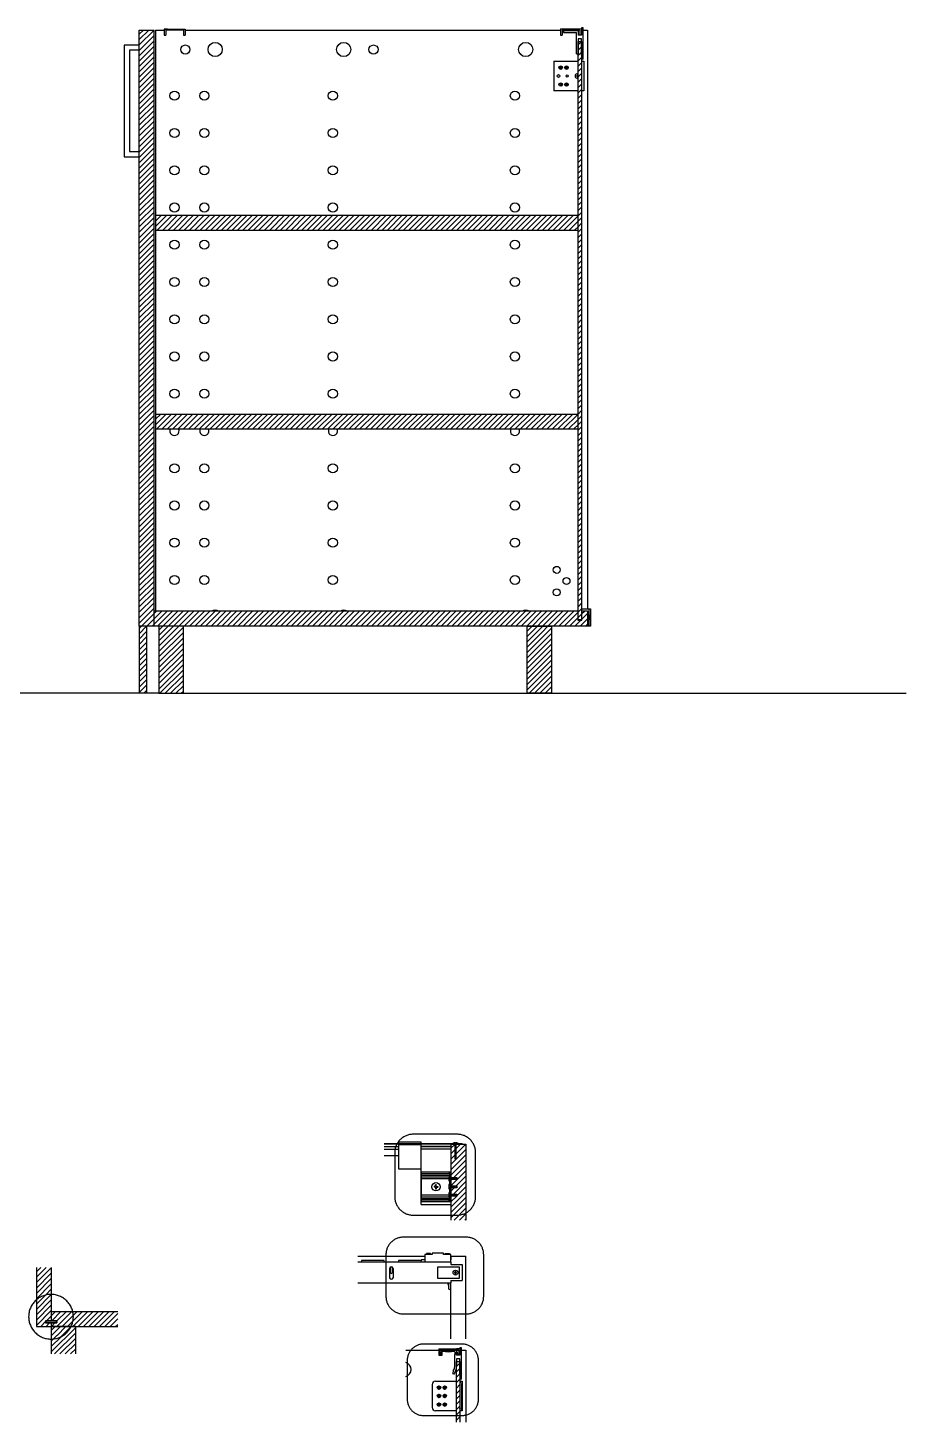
# Model space of a CAD drawing. Header units: millimetres. Extents: x 1976 to 2726, y 1215 to 1515.
# Drawn here: x 2127.1 to 2245, y 1215 to 1402.2 of the extents above; entities that cross this region are included whole.
import ezdxf

# ---------------------------------------------------------------- set-up
doc = ezdxf.new("R2010")
doc.units = ezdxf.units.MM
doc.linetypes.add('DASHED', pattern=[0.75, 0.5, -0.25])
doc.linetypes.add('TRATTOPUNTO', pattern=[25.4, 12.7, -6.35, 0, -6.35])
for name, color, linetype in [('FINESTRE', 4, 'Continuous'), ('G-ANNO-LOGO', 3, 'Continuous'), ('linee sezionate', 4, 'Continuous'), ('prospetti', 2, 'Continuous'), ('simboli tratteggiati', 1, 'Continuous'), ('viti', 5, 'Continuous')]:
    doc.layers.add(name, color=color, linetype=linetype)
pattern_1 = [(45, (-11.8607, 51.33534), (-0.35921024, 0.35921024), [])]

msp = doc.modelspace()

# ---------------------------------------------------------------- hatches: boundary and pattern name
at = {"layer": 'G-ANNO-LOGO'}
h = msp.add_hatch(dxfattribs=at)
h.set_pattern_fill('ANSI31', color=256, scale=0.16)
h.paths.add_polyline_path([(2147.94, 1321.88), (2144.65, 1321.88), (2144.65, 1312.86), (2147.94, 1312.86)])
h.paths.add_polyline_path([(2143.01, 1321.88), (2142.01, 1321.88), (2142.01, 1312.86), (2143.01, 1312.86)])
h.paths.add_polyline_path([(2200.91, 1323.88), (2144.01, 1323.88), (2144.01, 1321.88), (2202.21, 1321.88), (2202.21, 1323.88), (2201.46, 1323.88), (2201.46, 1322.67), (2201.41, 1322.67), (2200.91, 1322.67)])
h.paths.add_polyline_path([(2197.37, 1321.88), (2194.09, 1321.88), (2194.09, 1312.86), (2197.37, 1312.86)])
h.paths.add_polyline_path([(2144.01, 1401.88), (2142.01, 1401.88), (2142.01, 1321.88), (2143.01, 1321.88), (2144.01, 1321.88), (2144.01, 1323.88)])
h.paths.add_polyline_path([(2200.96, 1350.35), (2144.21, 1350.35), (2144.21, 1348.35), (2200.96, 1348.35)])
h.paths.add_polyline_path([(2200.96, 1377.02), (2144.21, 1377.02), (2144.21, 1375.02), (2200.96, 1375.02)])
h = msp.add_hatch(dxfattribs=at)
h.set_pattern_fill('ANSI31', color=256, scale=0.16)
h.paths.add_polyline_path([(2201.41, 1400.35), (2200.96, 1400.35), (2200.96, 1391.65), (2201.41, 1391.65)])
h.paths.add_polyline_path([(2201.41, 1391.65), (2200.96, 1391.65), (2200.96, 1322.72), (2201.41, 1322.72)])
h = msp.add_hatch(dxfattribs=at)
h.set_pattern_fill('ANSI31', color=256, scale=0.16)
h.set_pattern_definition([(45, (75.8403, -4.195), (-0.35921024, 0.35921024), [])])
h.paths.add_polyline_path([(2183.86, 1242.15), (2185.87, 1242.15), (2185.87, 1252.34), (2184.58, 1252.34), (2184.58, 1252.29), (2184.58, 1250.36), (2184.38, 1250.36), (2184.38, 1252.34), (2184.16, 1252.34), (2183.87, 1252.34), (2183.86, 1247.86), (2184.66, 1247.86), (2184.66, 1247.59), (2183.86, 1247.59), (2183.86, 1246.76), (2184.65, 1246.76), (2184.65, 1246.48), (2183.86, 1246.48), (2183.86, 1245.65), (2184.66, 1245.65), (2184.66, 1245.38), (2183.86, 1245.38), (2183.86, 1244.99)])
h = msp.add_hatch(dxfattribs=at)
h.set_pattern_fill('ANSI31', color=256, scale=0.16)
h.set_pattern_definition(pattern_1)
edge = h.paths.add_edge_path()
edge.add_line((2130.21, 1235.78), (2128.21, 1235.78))
edge.add_line((2128.21, 1235.78), (2128.21, 1231.44))
edge.add_arc((2130.17, 1229.18), 3, 89.3993, 131.0307, ccw=False)
edge.add_line((2130.21, 1232.18), (2130.21, 1235.78))
h = msp.add_hatch(dxfattribs=at)
h.set_pattern_fill('ANSI31', color=256, scale=0.16)
h.set_pattern_definition(pattern_1)
h.paths.add_polyline_path([(2130.21, 1232.18, 0.183676), (2128.21, 1231.44), (2128.21, 1227.87), (2130.21, 1227.87), (2130.21, 1228.34), (2129.45, 1228.34), (2129.45, 1228.62), (2130.21, 1228.62)])
h.paths.add_polyline_path([(2133.17, 1229.18, 0.058262), (2133.09, 1229.87), (2130.21, 1229.87), (2130.21, 1228.62), (2130.97, 1228.62), (2130.97, 1228.34), (2130.21, 1228.34), (2130.21, 1227.87), (2132.87, 1227.87, 0.113262)])
h = msp.add_hatch(dxfattribs=at)
h.set_pattern_fill('ANSI31', color=256, scale=0.16)
h.set_pattern_definition(pattern_1)
h.paths.add_polyline_path([(2139.14, 1229.87), (2133.09, 1229.87, -0.058262), (2133.17, 1229.18, -0.113262), (2132.87, 1227.87), (2139.14, 1227.87)])
h = msp.add_hatch(dxfattribs=at)
h.set_pattern_fill('ANSI31', color=256, scale=0.16)
h.set_pattern_definition([(45, (-25.7218, 51.33534), (-0.35921024, 0.35921024), [])])
h.paths.add_polyline_path([(2130.21, 1227.87), (2132.87, 1227.87, -0.284704), (2130.21, 1226.18)])
edge = h.paths.add_edge_path()
edge.add_line((2130.21, 1224.19), (2133.49, 1224.19))
edge.add_line((2133.49, 1224.19), (2133.49, 1227.87))
edge.add_line((2133.49, 1227.87), (2132.87, 1227.87))
edge.add_arc((2130.17, 1229.18), 3, 270.585, 334.1524, ccw=False)
edge.add_line((2130.21, 1226.18), (2130.21, 1224.19))
h = msp.add_hatch(dxfattribs=at)
h.set_pattern_fill('ANSI31', color=256, scale=0.16)
h.set_pattern_definition([(45, (-16.34807, -31.6056), (-0.35921024, 0.35921024), [])])
h.paths.add_polyline_path([(2184.62, 1215.03), (2185.07, 1215.03), (2185.07, 1223.18), (2184.62, 1223.18)])

# ---------------------------------------------------------------- linework, layer by layer
for p, q in [((2201.41, 1397.35), (2201.41, 1394.08)), ((2183.87, 1236.54), (2183.87, 1237.33)), ((2185.07, 1220.18), (2185.07, 1216.91))]:
    msp.add_line(p, q)
at = {"layer": 'FINESTRE'}
for p, q in [((2200.91, 1323.88), (2200.91, 1322.72)), ((2201.46, 1322.67), (2201.46, 1323.88)), ((2200.91, 1322.72), (2200.91, 1322.67)), ((2200.91, 1322.67), (2201.41, 1322.67)), ((2201.41, 1322.67), (2201.46, 1322.67)), ((2184.38, 1252.34), (2184.16, 1252.34)), ((2184.81, 1252.34), (2184.58, 1252.34)), ((2183.57, 1248.62), (2183.66, 1248.25)), ((2183.57, 1248.62), (2183.77, 1248.62)), ((2183.77, 1248.62), (2183.86, 1248.25)), ((2183.66, 1248.25), (2183.66, 1247.86)), ((2183.66, 1247.59), (2183.66, 1246.76)), ((2183.66, 1246.48), (2183.66, 1245.65)), ((2183.86, 1247.59), (2183.86, 1246.76)), ((2183.86, 1246.48), (2183.86, 1245.65)), ((2183.57, 1244.62), (2183.66, 1244.99)), ((2183.77, 1244.62), (2183.57, 1244.62)), ((2183.66, 1245.38), (2183.66, 1244.99)), ((2183.77, 1244.62), (2183.86, 1244.99)), ((2183.86, 1245.38), (2183.86, 1244.99)), ((2182.25, 1224.89), (2184.62, 1224.9)), ((2182.25, 1224.89), (2182.25, 1224.03)), ((2182.25, 1224.04), (2182.7, 1224.04)), ((2184.94, 1224.71), (2182.38, 1224.71)), ((2182.38, 1224.71), (2182.38, 1224.17)), ((2182.38, 1224.17), (2182.56, 1224.17)), ((2182.56, 1224.17), (2182.56, 1224.41)), ((2182.7, 1224.41), (2182.56, 1224.41)), ((2182.7, 1224.04), (2182.7, 1224.41)), ((2184.62, 1224.9), (2185.07, 1224.9)), ((2184.62, 1224.71), (2184.94, 1224.71)), ((2184.62, 1224.04), (2184.62, 1224.41)), ((2184.62, 1224.41), (2184.76, 1224.41)), ((2185.07, 1224.04), (2184.62, 1224.04)), ((2184.76, 1224.17), (2184.76, 1224.41)), ((2184.94, 1224.17), (2184.76, 1224.17)), ((2184.94, 1224.71), (2184.94, 1224.17)), ((2185.07, 1224.9), (2185.07, 1224.04))]:
    msp.add_line(p, q, dxfattribs=at)
for points in [[(2144.65, 1321.88), (2144.65, 1312.86), (2147.94, 1312.86), (2147.94, 1321.88)], [(2197.37, 1321.88), (2197.37, 1312.86), (2194.09, 1312.86), (2194.09, 1321.88)]]:
    msp.add_lwpolyline(points, close=True, dxfattribs=at)
msp.add_lwpolyline([(2133.49, 1224.19), (2133.49, 1227.87), (2130.21, 1227.87), (2130.21, 1224.19)], dxfattribs=at)
at = {"layer": 'linee sezionate'}
for p, q in [((2142.01, 1401.88), (2144.01, 1401.88)), ((2142.01, 1321.88), (2142.01, 1401.88)), ((2144.01, 1321.88), (2144.01, 1401.88)), ((2200.43, 1401.88), (2200.84, 1401.88)), ((2144.21, 1377.02), (2200.96, 1377.02)), ((2144.21, 1377.02), (2144.21, 1375.02)), ((2144.21, 1375.02), (2200.96, 1375.02)), ((2144.21, 1350.35), (2200.96, 1350.35)), ((2144.21, 1350.35), (2144.21, 1348.35)), ((2144.21, 1348.35), (2200.96, 1348.35)), ((2200.91, 1323.88), (2144.01, 1323.88)), ((2202.21, 1323.88), (2201.46, 1323.88)), ((2202.21, 1323.88), (2202.21, 1321.88)), ((2202.21, 1321.88), (2142.01, 1321.88)), ((2142.01, 1321.88), (2142.01, 1312.85)), ((2143.01, 1321.88), (2143.01, 1312.85)), ((2174.91, 1252.44), (2183.87, 1252.44)), ((2184.38, 1252.34), (2174.91, 1252.34)), ((2183.87, 1252.34), (2183.86, 1247.86)), ((2183.87, 1252.39), (2183.87, 1252.44)), ((2184.16, 1252.39), (2183.87, 1252.39)), ((2183.87, 1252.34), (2184.38, 1252.34)), ((2184.38, 1252.29), (2184.38, 1252.34)), ((2184.38, 1252.29), (2184.38, 1250.36)), ((2184.42, 1252.34), (2184.55, 1252.34)), ((2185.37, 1252.34), (2184.58, 1252.34)), ((2184.58, 1252.29), (2184.58, 1252.34)), ((2184.58, 1252.34), (2185.87, 1252.34)), ((2184.58, 1250.36), (2184.58, 1252.29)), ((2185.02, 1252.39), (2184.8, 1252.39)), ((2185.02, 1252.44), (2185.37, 1252.44)), ((2185.02, 1252.44), (2185.02, 1252.39)), ((2185.37, 1252.34), (2185.37, 1252.44)), ((2185.87, 1252.34), (2185.87, 1242.15)), ((2184.38, 1250.36), (2184.58, 1250.36)), ((2183.8, 1247.86), (2183.66, 1247.86)), ((2183.8, 1247.59), (2183.66, 1247.59)), ((2183.8, 1246.76), (2183.66, 1246.76)), ((2183.8, 1246.48), (2183.66, 1246.48)), ((2183.8, 1247.86), (2184.66, 1247.86)), ((2184.66, 1247.59), (2183.8, 1247.59)), ((2183.8, 1246.76), (2184.65, 1246.76)), ((2184.65, 1246.48), (2183.8, 1246.48)), ((2183.86, 1248.25), (2183.86, 1247.86)), ((2183.91, 1246.54), (2184.44, 1246.54)), ((2183.92, 1247.65), (2184.45, 1247.65)), ((2184.65, 1246.76), (2184.65, 1246.48)), ((2184.66, 1247.86), (2184.66, 1247.59)), ((2183.8, 1245.65), (2183.66, 1245.65)), ((2183.8, 1245.38), (2183.66, 1245.38)), ((2183.8, 1245.65), (2184.66, 1245.65)), ((2184.66, 1245.38), (2183.8, 1245.38)), ((2183.86, 1244.99), (2183.86, 1242.15)), ((2183.92, 1245.44), (2184.45, 1245.44)), ((2184.66, 1245.65), (2184.66, 1245.38)), ((2128.21, 1235.78), (2128.21, 1227.87)), ((2130.21, 1235.78), (2130.21, 1228.62)), ((2130.21, 1229.87), (2139.14, 1229.87)), ((2128.21, 1227.87), (2139.14, 1227.87)), ((2130.21, 1228.34), (2130.21, 1227.87))]:
    msp.add_line(p, q, dxfattribs=at)
for points in [[(2200.96, 1400.35), (2201.41, 1400.35), (2201.41, 1322.72), (2200.96, 1322.72)], [(2129.45, 1228.34), (2130.97, 1228.34), (2130.97, 1228.62), (2129.45, 1228.62)]]:
    msp.add_lwpolyline(points, close=True, dxfattribs=at)
msp.add_lwpolyline([(2184.62, 1215.03), (2184.62, 1223.18), (2185.07, 1223.18), (2185.07, 1215.03)], dxfattribs=at)
at = {"layer": 'prospetti'}
for p, q in [((2144.21, 1401.88), (2145.36, 1401.88)), ((2144.21, 1401.88), (2144.21, 1377.02)), ((2148.19, 1401.88), (2198.59, 1401.88)), ((2201.63, 1401.88), (2202.21, 1401.88)), ((2202.21, 1401.88), (2202.21, 1394.18)), ((2142.01, 1399.88), (2140.01, 1399.88)), ((2140.01, 1399.88), (2140.01, 1384.88)), ((2140.71, 1399.18), (2140.71, 1385.58)), ((2142.01, 1399.18), (2140.71, 1399.18)), ((2202.21, 1394.18), (2202.21, 1324.18)), ((2140.01, 1384.88), (2142.01, 1384.88)), ((2140.71, 1385.58), (2142.01, 1385.58)), ((2144.21, 1375.02), (2144.21, 1350.35)), ((2144.21, 1348.35), (2144.21, 1323.88)), ((2184.38, 1252.34), (2184.42, 1252.34)), ((2184.55, 1252.34), (2184.58, 1252.34)), ((2174.91, 1250.81), (2176.82, 1250.81)), ((2179.86, 1244.26), (2179.86, 1249.04)), ((2179.86, 1244.26), (2183.86, 1244.26)), ((2171.37, 1237.33), (2180.37, 1237.33)), ((2183.87, 1237.33), (2185.87, 1237.33)), ((2183.87, 1237.33), (2183.87, 1236.83)), ((2185.87, 1226.21), (2185.87, 1237.33)), ((2183.87, 1226.21), (2183.87, 1233.71)), ((2130.21, 1228.62), (2130.21, 1228.6)), ((2130.21, 1228.36), (2130.21, 1228.34)), ((2177.81, 1224.71), (2182.25, 1224.71)), ((2185.28, 1224.71), (2185.87, 1224.71)), ((2185.87, 1224.71), (2185.87, 1217.01)), ((2185.87, 1217.01), (2185.87, 1215.03))]:
    msp.add_line(p, q, dxfattribs=at)
for centre, radius in [((2148.21, 1399.27), 0.614), ((2152.21, 1399.27), 0.955), ((2169.48, 1399.27), 0.955), ((2173.48, 1399.27), 0.614), ((2193.92, 1399.27), 0.955), ((2146.75, 1393.07), 0.614), ((2150.75, 1393.07), 0.614), ((2168.02, 1393.07), 0.614), ((2192.46, 1393.07), 0.614), ((2146.75, 1388.07), 0.614), ((2146.75, 1388.07), 0.614), ((2150.75, 1388.07), 0.614), ((2150.75, 1388.07), 0.614), ((2168.02, 1388.07), 0.614), ((2192.46, 1388.07), 0.614), ((2146.75, 1383.07), 0.614), ((2146.75, 1383.07), 0.614), ((2150.75, 1383.07), 0.614), ((2150.75, 1383.07), 0.614), ((2168.02, 1383.07), 0.614), ((2192.46, 1383.07), 0.614), ((2146.75, 1378.07), 0.614), ((2146.75, 1378.07), 0.614), ((2150.75, 1378.07), 0.614), ((2150.75, 1378.07), 0.614), ((2168.02, 1378.07), 0.614), ((2192.46, 1378.07), 0.614), ((2146.75, 1373.07), 0.614), ((2146.75, 1373.07), 0.614), ((2150.75, 1373.07), 0.614), ((2150.75, 1373.07), 0.614), ((2168.02, 1373.07), 0.614), ((2192.46, 1373.07), 0.614), ((2146.75, 1368.07), 0.614), ((2146.75, 1368.07), 0.614), ((2150.75, 1368.07), 0.614), ((2150.75, 1368.07), 0.614), ((2168.02, 1368.07), 0.614), ((2192.46, 1368.07), 0.614), ((2146.75, 1363.07), 0.614), ((2146.75, 1363.07), 0.614), ((2150.75, 1363.07), 0.614), ((2150.75, 1363.07), 0.614), ((2168.02, 1363.07), 0.614), ((2192.46, 1363.07), 0.614), ((2146.75, 1358.07), 0.614), ((2146.75, 1358.07), 0.614), ((2150.75, 1358.07), 0.614), ((2150.75, 1358.07), 0.614), ((2168.02, 1358.07), 0.614), ((2192.46, 1358.07), 0.614), ((2146.75, 1353.07), 0.614), ((2146.75, 1353.07), 0.614), ((2150.75, 1353.07), 0.614), ((2150.75, 1353.07), 0.614), ((2168.02, 1353.07), 0.614), ((2168.02, 1353.07), 0.614), ((2192.46, 1353.07), 0.614), ((2192.46, 1353.07), 0.614), ((2146.75, 1343.07), 0.614), ((2146.75, 1343.07), 0.614), ((2150.75, 1343.07), 0.614), ((2150.75, 1343.07), 0.614), ((2168.02, 1343.07), 0.614), ((2192.46, 1343.07), 0.614), ((2146.75, 1338.07), 0.614), ((2146.75, 1338.07), 0.614), ((2150.75, 1338.07), 0.614), ((2150.75, 1338.07), 0.614), ((2168.02, 1338.07), 0.614), ((2192.46, 1338.07), 0.614), ((2146.75, 1333.07), 0.614), ((2146.75, 1333.07), 0.614), ((2150.75, 1333.07), 0.614), ((2150.75, 1333.07), 0.614), ((2168.02, 1333.07), 0.614), ((2192.46, 1333.07), 0.614), ((2198.08, 1329.43), 0.469), ((2146.75, 1328.07), 0.614), ((2146.75, 1328.07), 0.614), ((2150.75, 1328.07), 0.614), ((2150.75, 1328.07), 0.614), ((2168.02, 1328.07), 0.614), ((2192.46, 1328.07), 0.614), ((2198.08, 1326.41), 0.469), ((2199.39, 1327.92), 0.469)]:
    msp.add_circle(centre, radius, dxfattribs=at)
for centre, radius, start, end in [((2146.75, 1348.07), 0.614, 152.5483, 27.4517), ((2146.75, 1348.07), 0.614, 152.5483, 27.4517), ((2150.75, 1348.07), 0.614, 152.5483, 27.4517), ((2150.75, 1348.07), 0.614, 152.5483, 27.4517), ((2168.02, 1348.07), 0.614, 152.5483, 27.4517), ((2192.46, 1348.07), 0.614, 152.5483, 27.4517), ((2152.21, 1323.07), 0.955, 58.8319, 121.1681), ((2169.48, 1323.07), 0.955, 58.8319, 121.1681), ((2193.92, 1323.07), 0.955, 58.8319, 121.1681), ((2177.57, 1222.1), 0.955, 284.0642, 75.9358)]:
    msp.add_arc(centre, radius, start, end, dxfattribs=at)
at = {"layer": 'simboli tratteggiati', "linetype": 'TRATTOPUNTO', "ltscale": 0.5}
for points in [[(2178.79, 1242.82), (2184.71, 1242.82, 0.414214), (2187.18, 1245.29), (2187.18, 1251.21, 0.414214), (2184.71, 1253.67), (2178.79, 1253.67, 0.414214), (2176.33, 1251.21), (2176.33, 1245.29, 0.414214)], [(2180.17, 1215.92), (2185.39, 1215.92, 0.414214), (2187.57, 1218.1), (2187.57, 1223.32, 0.414214), (2185.39, 1225.5), (2180.17, 1225.5, 0.414214), (2178, 1223.32), (2178, 1218.1, 0.414214)]]:
    msp.add_lwpolyline(points, format="xyb", close=True, dxfattribs=at)
for points in [[(2183.12, 1239.86), (2177.49, 1239.86, 0.414214), (2175.15, 1237.52), (2175.15, 1231.9, 0.414214), (2177.49, 1229.56), (2183.12, 1229.56)], [(2183.12, 1229.56), (2185.93, 1229.56, 0.414214), (2188.27, 1231.9), (2188.27, 1237.52, 0.414214), (2185.93, 1239.86), (2183.12, 1239.86)], [(2127.17, 1229.18, -0.414214), (2130.17, 1232.18)], [(2133.17, 1229.18, 0.414214), (2130.17, 1232.18)], [(2130.17, 1226.18, -0.414214), (2127.17, 1229.18)], [(2130.17, 1226.18, 0.414214), (2133.17, 1229.18)]]:
    msp.add_lwpolyline(points, format="xyb", dxfattribs=at)
at = {"layer": 'viti'}
for p, q in [((2145.36, 1402.02), (2148.19, 1402.02)), ((2145.81, 1402.02), (2145.36, 1402.02)), ((2145.36, 1402.02), (2145.36, 1401.21)), ((2147.96, 1401.88), (2145.59, 1401.88)), ((2145.59, 1401.88), (2145.59, 1401.21)), ((2147.74, 1402.02), (2148.19, 1402.02)), ((2147.96, 1401.88), (2147.96, 1401.21)), ((2148.19, 1402.02), (2148.19, 1401.26)), ((2148.19, 1402.02), (2148.19, 1401.21)), ((2198.59, 1402.07), (2200.97, 1402.07)), ((2198.59, 1402.07), (2198.59, 1401.21)), ((2201.19, 1401.88), (2198.82, 1401.88)), ((2198.82, 1401.88), (2198.82, 1401.21)), ((2200.97, 1401.77), (2198.97, 1401.77)), ((2198.97, 1401.77), (2198.97, 1401.57)), ((2200.97, 1402.07), (2201.42, 1402.07)), ((2200.97, 1401.77), (2200.97, 1401.21)), ((2201.19, 1401.88), (2201.19, 1401.21)), ((2201.42, 1402.18), (2201.42, 1402.07)), ((2201.63, 1402.18), (2201.42, 1402.18)), ((2201.42, 1402.11), (2201.42, 1401.21)), ((2201.42, 1402.07), (2201.42, 1401.21)), ((2201.63, 1397.99), (2201.63, 1402.18)), ((2145.36, 1401.21), (2145.59, 1401.21)), ((2147.96, 1401.21), (2148.19, 1401.21)), ((2198.59, 1401.21), (2198.82, 1401.21)), ((2198.97, 1401.57), (2200.75, 1401.56)), ((2200.74, 1400.34), (2200.75, 1401.56)), ((2200.75, 1398.68), (2200.74, 1400.34)), ((2200.96, 1400.72), (2200.96, 1398.68)), ((2201.42, 1400.72), (2200.96, 1400.72)), ((2201.42, 1401.21), (2200.97, 1401.21)), ((2201.19, 1401.21), (2200.97, 1401.21)), ((2201.42, 1401.21), (2201.19, 1401.21)), ((2201.42, 1398.6), (2201.42, 1400.72)), ((2200.75, 1398.68), (2200.96, 1398.68)), ((2201.54, 1397.99), (2201.42, 1398.6)), ((2201.63, 1397.99), (2201.54, 1397.99)), ((2197.71, 1397.72), (2200.96, 1397.72)), ((2197.71, 1397.72), (2197.71, 1393.72)), ((2198.4, 1396.84), (2198.83, 1396.84)), ((2198.61, 1397.05), (2198.61, 1396.62)), ((2199.18, 1396.84), (2199.6, 1396.84)), ((2199.39, 1397.05), (2199.39, 1396.62)), ((2201.41, 1397.72), (2201.71, 1397.72)), ((2201.41, 1397.35), (2201.41, 1394.08)), ((2201.71, 1397.72), (2201.71, 1393.72)), ((2198.4, 1394.55), (2198.83, 1394.55)), ((2198.61, 1394.77), (2198.61, 1394.34)), ((2199.17, 1394.56), (2199.6, 1394.56)), ((2199.38, 1394.77), (2199.38, 1394.34)), ((2200.65, 1395.72), (2200.96, 1395.72)), ((2200.87, 1395.93), (2200.87, 1395.5)), ((2200.96, 1393.72), (2197.71, 1393.72)), ((2201.71, 1393.72), (2201.41, 1393.72)), ((2201.41, 1324.18), (2202.41, 1324.18)), ((2202.41, 1324.18), (2202.41, 1321.88)), ((2202.41, 1324.18), (2202.61, 1324.18)), ((2202.53, 1323.32), (2202.41, 1323.32)), ((2202.53, 1322.75), (2202.53, 1323.32)), ((2202.61, 1324.18), (2202.61, 1321.88)), ((2202.41, 1321.88), (2202.21, 1321.88)), ((2202.53, 1322.75), (2202.41, 1322.75)), ((2202.61, 1321.88), (2202.41, 1321.88)), ((2202.61, 1321.88), (2202.61, 1321.88)), ((2144.65, 1312.86), (1985.28, 1312.86)), ((2144.65, 1312.86), (2244.99, 1312.86)), ((2174.91, 1252.04), (2176.82, 1252.04)), ((2176.82, 1252.59), (2176.82, 1252.44)), ((2179.86, 1252.59), (2176.82, 1252.59)), ((2176.82, 1252.34), (2176.82, 1249.04)), ((2176.82, 1252.31), (2179.86, 1252.3)), ((2176.82, 1252.31), (2179.86, 1252.31)), ((2179.86, 1252.44), (2179.86, 1252.59)), ((2179.86, 1249.04), (2179.86, 1252.34)), ((2179.86, 1252.04), (2183.87, 1252.04)), ((2183.87, 1252.04), (2179.86, 1252.04)), ((2183.87, 1252.44), (2184.17, 1252.44)), ((2184.16, 1252.44), (2184.16, 1252.34)), ((2184.16, 1252.44), (2184.16, 1252.34)), ((2184.58, 1252.23), (2184.38, 1252.22)), ((2184.58, 1252.12), (2184.38, 1252.11)), ((2184.58, 1252.01), (2184.38, 1252)), ((2184.42, 1252.34), (2184.42, 1251.01)), ((2184.55, 1252.34), (2184.42, 1252.34)), ((2184.55, 1252.34), (2184.42, 1252.34)), ((2184.55, 1252.34), (2184.48, 1252.34)), ((2184.55, 1252.34), (2184.55, 1251.01)), ((2184.61, 1252.34), (2184.58, 1252.34)), ((2184.8, 1252.34), (2184.8, 1252.44)), ((2184.8, 1252.44), (2185.02, 1252.44)), ((2174.91, 1251.67), (2176.82, 1251.67)), ((2183.86, 1251.67), (2179.86, 1251.67)), ((2184.58, 1251.9), (2184.38, 1251.89)), ((2184.58, 1251.8), (2184.38, 1251.79)), ((2184.58, 1251.8), (2184.38, 1251.79)), ((2184.58, 1251.69), (2184.38, 1251.68)), ((2184.58, 1251.58), (2184.38, 1251.57)), ((2184.58, 1251.47), (2184.38, 1251.46)), ((2184.58, 1251.37), (2184.38, 1251.36)), ((2184.58, 1251.26), (2184.38, 1251.25)), ((2184.58, 1251.15), (2184.38, 1251.14)), ((2184.58, 1251.04), (2184.38, 1251.03)), ((2184.58, 1250.93), (2184.38, 1250.92)), ((2184.58, 1250.82), (2184.38, 1250.81)), ((2184.58, 1250.72), (2184.38, 1250.71)), ((2184.58, 1250.61), (2184.38, 1250.6)), ((2184.58, 1250.61), (2184.38, 1250.6)), ((2184.58, 1250.5), (2184.38, 1250.49)), ((2184.42, 1251.15), (2184.42, 1250.6)), ((2184.42, 1250.6), (2184.42, 1250.36)), ((2184.42, 1250.36), (2184.55, 1250.36)), ((2184.55, 1251.15), (2184.55, 1250.61)), ((2184.55, 1250.61), (2184.55, 1250.36)), ((2176.82, 1249.04), (2179.86, 1249.04)), ((2179.86, 1248.62), (2183.57, 1248.62)), ((2179.86, 1248.62), (2179.86, 1244.62)), ((2179.86, 1248.39), (2183.63, 1248.39)), ((2183.77, 1248.62), (2183.87, 1248.62)), ((2183.87, 1248.62), (2183.86, 1248.62)), ((2179.86, 1248.17), (2183.66, 1248.17)), ((2179.86, 1247.96), (2183.59, 1247.96)), ((2179.86, 1247.73), (2183.62, 1247.73)), ((2183.59, 1247.75), (2183.62, 1247.73)), ((2183.62, 1247.73), (2183.59, 1247.7)), ((2183.59, 1246.65), (2183.62, 1246.62)), ((2183.62, 1246.62), (2183.59, 1246.59)), ((2183.81, 1247.86), (2183.73, 1247.59)), ((2183.81, 1246.76), (2183.73, 1246.48)), ((2183.89, 1247.86), (2183.81, 1247.59)), ((2183.89, 1246.76), (2183.81, 1246.48)), ((2183.98, 1247.86), (2183.9, 1247.59)), ((2183.98, 1246.76), (2183.9, 1246.48)), ((2183.92, 1247.81), (2184.45, 1247.81)), ((2183.92, 1246.7), (2184.44, 1246.7)), ((2184.06, 1247.86), (2183.98, 1247.59)), ((2184.06, 1246.76), (2183.98, 1246.48)), ((2184.15, 1247.86), (2184.07, 1247.59)), ((2184.15, 1246.76), (2184.07, 1246.48)), ((2184.23, 1246.76), (2184.15, 1246.48)), ((2184.24, 1247.86), (2184.16, 1247.59)), ((2184.32, 1247.86), (2184.24, 1247.59)), ((2184.32, 1246.76), (2184.24, 1246.48)), ((2184.4, 1246.76), (2184.32, 1246.48)), ((2184.41, 1247.86), (2184.33, 1247.59)), ((2179.86, 1245.52), (2183.62, 1245.52)), ((2179.86, 1245.28), (2183.59, 1245.28)), ((2179.86, 1245.07), (2183.66, 1245.07)), ((2179.86, 1244.85), (2183.63, 1244.85)), ((2183.57, 1244.62), (2179.86, 1244.62)), ((2183.59, 1245.54), (2183.62, 1245.52)), ((2183.62, 1245.52), (2183.59, 1245.49)), ((2183.81, 1245.65), (2183.73, 1245.38)), ((2183.86, 1244.62), (2183.77, 1244.62)), ((2183.89, 1245.65), (2183.81, 1245.38)), ((2183.98, 1245.65), (2183.9, 1245.38)), ((2183.92, 1245.6), (2184.45, 1245.6)), ((2184.06, 1245.65), (2183.98, 1245.38)), ((2184.15, 1245.65), (2184.07, 1245.38)), ((2184.24, 1245.65), (2184.16, 1245.38)), ((2184.32, 1245.65), (2184.24, 1245.38)), ((2184.41, 1245.65), (2184.33, 1245.38)), ((2181.37, 1237.53), (2180.37, 1237.53)), ((2180.37, 1237.53), (2180.37, 1236.53)), ((2180.85, 1237.62), (2180.82, 1237.65)), ((2180.88, 1237.65), (2180.85, 1237.62)), ((2182.87, 1237.73), (2181.37, 1237.73)), ((2181.37, 1237.73), (2181.37, 1237.53)), ((2182.87, 1237.53), (2182.87, 1237.73)), ((2183.87, 1237.53), (2182.87, 1237.53)), ((2183.35, 1237.65), (2183.38, 1237.62)), ((2183.38, 1237.62), (2183.41, 1237.65)), ((2183.87, 1236.54), (2183.87, 1237.53)), ((2171.37, 1236.53), (2183.87, 1236.53)), ((2174.91, 1236.73), (2171.87, 1236.73)), ((2171.87, 1236.73), (2171.87, 1236.53)), ((2174.91, 1236.53), (2174.91, 1236.73)), ((2175.61, 1235.66), (2175.61, 1234.42)), ((2175.73, 1235.76), (2175.73, 1235.11)), ((2176, 1235.76), (2176, 1235.11)), ((2176.12, 1235.66), (2176.12, 1234.42)), ((2179.87, 1236.73), (2176.82, 1236.73)), ((2176.82, 1236.73), (2176.82, 1236.53)), ((2179.87, 1236.53), (2179.87, 1236.73)), ((2180.37, 1236.83), (2180.02, 1236.83)), ((2183.87, 1236.53), (2183.87, 1236.2)), ((2183.87, 1236.2), (2185.37, 1236.2)), ((2185.37, 1236.2), (2185.37, 1234.05)), ((2171.37, 1233.71), (2183.87, 1233.71)), ((2183.57, 1232.97), (2183.57, 1233.71)), ((2183.87, 1234.05), (2185.37, 1234.05)), ((2183.87, 1234.05), (2183.87, 1233.71)), ((2183.87, 1232.83), (2183.72, 1232.83)), ((2183.87, 1232.83), (2183.72, 1232.83)), ((2129.51, 1228.6), (2129.45, 1228.54)), ((2129.45, 1228.42), (2129.45, 1228.54)), ((2129.51, 1228.36), (2129.45, 1228.42)), ((2129.51, 1228.36), (2129.51, 1228.6)), ((2130.91, 1228.6), (2129.51, 1228.6)), ((2130.91, 1228.36), (2129.51, 1228.36)), ((2130.91, 1228.6), (2130.97, 1228.54)), ((2130.91, 1228.36), (2130.91, 1228.6)), ((2130.91, 1228.36), (2130.97, 1228.42)), ((2130.97, 1228.54), (2130.97, 1228.42)), ((2182.38, 1224.67), (2182.7, 1224.71)), ((2182.54, 1224.6), (2182.38, 1224.67)), ((2182.73, 1224.52), (2182.54, 1224.6)), ((2182.7, 1224.71), (2183.07, 1224.64)), ((2183.49, 1224.43), (2182.73, 1224.52)), ((2183.07, 1224.64), (2183.27, 1224.61)), ((2183.27, 1224.61), (2183.62, 1224.63)), ((2183.93, 1224.45), (2183.49, 1224.43)), ((2183.62, 1224.63), (2184.04, 1224.66)), ((2184.16, 1224.49), (2183.93, 1224.45)), ((2184.04, 1224.66), (2184.2, 1224.71)), ((2184.08, 1224.71), (2184.49, 1224.71)), ((2184.4, 1224.48), (2184.16, 1224.49)), ((2184.4, 1224.48), (2184.4, 1224.09)), ((2184.4, 1223.17), (2184.4, 1224.09)), ((2184.49, 1224.71), (2184.62, 1224.59)), ((2184.62, 1224.59), (2184.62, 1224.04)), ((2184.62, 1224.04), (2184.62, 1224.41)), ((2185.07, 1224.04), (2184.62, 1224.04)), ((2185.07, 1224.04), (2184.62, 1224.04)), ((2185.07, 1225), (2185.07, 1224.04)), ((2185.28, 1225), (2185.07, 1225)), ((2185.07, 1224.94), (2185.07, 1224.04)), ((2185.28, 1220.82), (2185.28, 1225)), ((2184.22, 1221.99), (2184.34, 1222.19)), ((2184.34, 1222.19), (2184.4, 1222.58)), ((2184.4, 1222.58), (2184.4, 1223.17)), ((2184.6, 1222.64), (2184.51, 1222.04)), ((2184.61, 1223.24), (2184.6, 1222.64)), ((2184.61, 1223.54), (2184.61, 1223.24)), ((2185.07, 1223.54), (2184.61, 1223.54)), ((2185.07, 1221.43), (2185.07, 1223.54)), ((2181.8, 1220.54), (2184.62, 1220.54)), ((2184.15, 1221.51), (2184.22, 1221.99)), ((2184.22, 1221.41), (2184.15, 1221.51)), ((2184.33, 1221.6), (2184.22, 1221.41)), ((2184.51, 1222.04), (2184.33, 1221.6)), ((2185.19, 1220.82), (2185.07, 1221.43)), ((2185.07, 1220.54), (2185.36, 1220.54)), ((2185.16, 1220.54), (2185.07, 1220.18)), ((2185.28, 1220.82), (2185.19, 1220.82)), ((2185.36, 1220.54), (2185.27, 1220.18)), ((2185.36, 1220.54), (2185.36, 1216.54)), ((2181.36, 1220.11), (2181.36, 1216.97)), ((2185.07, 1220.18), (2185.07, 1216.91)), ((2185.27, 1220.18), (2185.27, 1216.91)), ((2184.62, 1216.54), (2181.79, 1216.54)), ((2185.16, 1216.54), (2185.07, 1216.91)), ((2185.36, 1216.54), (2185.07, 1216.54)), ((2185.36, 1216.54), (2185.27, 1216.91))]:
    msp.add_line(p, q, dxfattribs=at)
at = {"layer": 'viti', "linetype": 'DASHED'}
for p, q in [((2184.39, 1252.53), (2184.39, 1252.44)), ((2184.39, 1252.44), (2184.58, 1252.44)), ((2184.44, 1252.53), (2184.44, 1252.44)), ((2184.53, 1252.53), (2184.53, 1252.44)), ((2184.58, 1252.53), (2184.58, 1252.44))]:
    msp.add_line(p, q, dxfattribs=at)
at = {"layer": 'viti', "linetype": 'Continuous'}
for p, q in [((2184.45, 1252.53), (2184.51, 1252.53)), ((2181.82, 1246.67), (2181.6, 1246.67)), ((2181.82, 1246.58), (2181.6, 1246.58)), ((2181.82, 1246.67), (2181.82, 1246.89)), ((2181.82, 1246.58), (2181.82, 1246.36)), ((2181.91, 1246.67), (2181.91, 1246.89)), ((2181.91, 1246.67), (2182.13, 1246.67)), ((2181.91, 1246.58), (2182.13, 1246.58)), ((2181.91, 1246.58), (2181.91, 1246.36)), ((2182.23, 1219.7), (2182.05, 1219.7)), ((2182.23, 1219.62), (2182.05, 1219.62)), ((2182.23, 1218.58), (2182.05, 1218.58)), ((2182.23, 1218.51), (2182.05, 1218.51)), ((2182.23, 1219.7), (2182.23, 1219.87)), ((2182.23, 1219.62), (2182.23, 1219.45)), ((2182.23, 1218.58), (2182.23, 1218.75)), ((2182.23, 1218.51), (2182.23, 1218.33)), ((2182.3, 1219.7), (2182.3, 1219.87)), ((2182.3, 1219.7), (2182.48, 1219.7)), ((2182.3, 1219.62), (2182.48, 1219.62)), ((2182.3, 1219.62), (2182.3, 1219.45)), ((2182.3, 1218.58), (2182.3, 1218.75)), ((2182.3, 1218.58), (2182.48, 1218.58)), ((2182.3, 1218.51), (2182.48, 1218.51)), ((2182.3, 1218.51), (2182.3, 1218.33)), ((2183, 1219.7), (2182.83, 1219.7)), ((2183, 1219.62), (2182.83, 1219.62)), ((2183, 1218.58), (2182.83, 1218.58)), ((2183, 1218.51), (2182.83, 1218.51)), ((2183, 1219.7), (2183, 1219.87)), ((2183, 1219.62), (2183, 1219.45)), ((2183, 1218.58), (2183, 1218.75)), ((2183, 1218.51), (2183, 1218.33)), ((2183.08, 1219.7), (2183.08, 1219.87)), ((2183.08, 1219.7), (2183.25, 1219.7)), ((2183.08, 1219.62), (2183.25, 1219.62)), ((2183.08, 1219.62), (2183.08, 1219.45)), ((2183.08, 1218.58), (2183.08, 1218.75)), ((2183.08, 1218.58), (2183.25, 1218.58)), ((2183.08, 1218.51), (2183.25, 1218.51)), ((2183.08, 1218.51), (2183.08, 1218.33)), ((2182.23, 1217.42), (2182.05, 1217.42)), ((2182.23, 1217.34), (2182.05, 1217.34)), ((2182.23, 1217.42), (2182.23, 1217.59)), ((2182.23, 1217.34), (2182.23, 1217.17)), ((2182.3, 1217.42), (2182.3, 1217.59)), ((2182.3, 1217.42), (2182.48, 1217.42)), ((2182.3, 1217.34), (2182.48, 1217.34)), ((2182.3, 1217.34), (2182.3, 1217.17)), ((2183, 1217.42), (2182.83, 1217.42)), ((2183, 1217.34), (2182.83, 1217.34)), ((2183, 1217.42), (2183, 1217.59)), ((2183, 1217.34), (2183, 1217.17)), ((2183.07, 1217.42), (2183.07, 1217.59)), ((2183.07, 1217.42), (2183.25, 1217.42)), ((2183.07, 1217.34), (2183.25, 1217.34)), ((2183.07, 1217.34), (2183.07, 1217.17))]:
    msp.add_line(p, q, dxfattribs=at)
at = {"layer": 'viti'}
for points in [[(2183.63, 1248.01), (2183.59, 1248.01), (2183.59, 1247.75)], [(2183.59, 1247.7), (2183.59, 1247.44), (2183.63, 1247.44), (2183.66, 1247.59), (2183.7, 1247.65), (2184.45, 1247.65)], [(2183.63, 1246.91), (2183.59, 1246.91), (2183.59, 1246.65)], [(2183.59, 1246.59), (2183.59, 1246.34), (2183.63, 1246.34), (2183.66, 1246.48), (2183.7, 1246.54), (2184.44, 1246.54)], [(2184.45, 1247.81), (2183.7, 1247.81), (2183.66, 1247.86), (2183.63, 1248.01)], [(2184.44, 1246.7), (2183.7, 1246.7), (2183.66, 1246.76), (2183.63, 1246.91)], [(2184.44, 1246.54), (2184.65, 1246.62), (2184.44, 1246.7)], [(2184.45, 1247.65), (2184.66, 1247.73), (2184.45, 1247.81)], [(2183.63, 1245.8), (2183.59, 1245.8), (2183.59, 1245.54)], [(2183.59, 1245.49), (2183.59, 1245.23), (2183.63, 1245.23), (2183.66, 1245.38), (2183.7, 1245.44), (2184.45, 1245.44)], [(2184.45, 1245.6), (2183.7, 1245.6), (2183.66, 1245.65), (2183.63, 1245.8)], [(2184.45, 1245.44), (2184.66, 1245.52), (2184.45, 1245.6)], [(2180.82, 1237.65), (2180.57, 1237.65), (2180.57, 1237.61), (2180.72, 1237.57), (2180.77, 1237.53)], [(2181.14, 1237.61), (2181.14, 1237.65), (2180.88, 1237.65)], [(2180.93, 1237.53), (2180.99, 1237.57), (2181.14, 1237.61)], [(2183.09, 1237.61), (2183.09, 1237.65), (2183.35, 1237.65)], [(2183.3, 1237.53), (2183.24, 1237.57), (2183.09, 1237.61)], [(2183.41, 1237.65), (2183.66, 1237.65), (2183.66, 1237.61), (2183.51, 1237.57), (2183.46, 1237.53)], [(2184.51, 1235.12), (2184.51, 1235.25), (2184.46, 1235.25), (2184.46, 1235.12)], [(2183.45, 1233.71), (2183.45, 1233.51), (2183.49, 1233.51), (2183.52, 1233.66), (2183.56, 1233.71)], [(2184.46, 1235.12), (2184.33, 1235.12), (2184.33, 1235.07), (2184.46, 1235.07)], [(2184.46, 1235.07), (2184.46, 1234.94), (2184.51, 1234.94), (2184.51, 1235.07)], [(2184.51, 1235.07), (2184.64, 1235.07), (2184.64, 1235.12), (2184.51, 1235.12)]]:
    msp.add_lwpolyline(points, dxfattribs=at)
msp.add_lwpolyline([(2185.02, 1235.84), (2182.09, 1235.84), (2182.09, 1234.36), (2185.02, 1234.36)], close=True, dxfattribs=at)
for centre, radius in [((2198.61, 1396.84), 0.227), ((2199.39, 1396.84), 0.227), ((2198.33, 1395.72), 0.186), ((2198.61, 1394.56), 0.227), ((2199.38, 1394.56), 0.227), ((2199.39, 1394.56), 0.227), ((2199.48, 1395.72), 0.15), ((2181.86, 1246.62), 0.556), ((2184.48, 1235.1), 0.323), ((2182.27, 1219.66), 0.227), ((2182.27, 1218.54), 0.227), ((2183.04, 1219.66), 0.227), ((2183.04, 1218.54), 0.227), ((2182.27, 1217.38), 0.227), ((2183.04, 1217.38), 0.227), ((2183.04, 1217.38), 0.227)]:
    msp.add_circle(centre, radius, dxfattribs=at)
for centre, radius, start, end in [((2200.87, 1395.72), 0.31, 72.4134, 287.5866), ((2175.87, 1235.61), 0.263, 11.2554, 168.7446), ((2175.87, 1235.74), 0.138, 11.2554, 168.7446), ((2180.01, 1236.69), 0.146, 88.0838, 175.3961), ((2175.87, 1234.47), 0.263, 191.2554, 348.7446), ((2175.87, 1235.14), 0.138, 191.2554, 348.7446), ((2183.71, 1232.98), 0.146, 184.6039, 271.9162), ((2181.8, 1220.1), 0.439, 89.6952, 180.9707), ((2181.8, 1216.98), 0.435, 179.3934, 271.2851)]:
    msp.add_arc(centre, radius, start, end, dxfattribs=at)
at = {"layer": 'viti', "linetype": 'Continuous'}
for centre, radius, start, end in [((2184.48, 1251.96), 0.576, 92.6138, 124.0108), ((2184.49, 1251.98), 0.551, 55.6003, 87.7461), ((2181.87, 1246.62), 0.268, 169.7597, 190.2403), ((2181.87, 1246.62), 0.268, 79.7597, 100.2403), ((2181.87, 1246.62), 0.268, 349.7597, 10.2403), ((2181.87, 1246.62), 0.268, 259.7597, 280.2403), ((2182.27, 1219.66), 0.214, 169.7597, 190.2403), ((2182.27, 1218.54), 0.214, 169.7597, 190.2403), ((2182.27, 1219.66), 0.214, 79.7597, 100.2403), ((2182.27, 1219.66), 0.214, 259.7597, 280.2403), ((2182.27, 1218.54), 0.214, 79.7597, 100.2403), ((2182.27, 1218.54), 0.214, 259.7597, 280.2403), ((2182.27, 1219.66), 0.214, 349.7597, 10.2403), ((2182.27, 1218.54), 0.214, 349.7597, 10.2403), ((2183.04, 1219.66), 0.214, 169.7597, 190.2403), ((2183.04, 1218.54), 0.214, 169.7597, 190.2403), ((2183.04, 1219.66), 0.214, 79.7597, 100.2403), ((2183.04, 1219.66), 0.214, 259.7597, 280.2403), ((2183.04, 1218.54), 0.214, 79.7597, 100.2403), ((2183.04, 1218.54), 0.214, 259.7597, 280.2403), ((2183.04, 1219.66), 0.214, 349.7597, 10.2403), ((2183.04, 1218.54), 0.214, 349.7597, 10.2403), ((2182.27, 1217.38), 0.214, 169.7597, 190.2403), ((2182.27, 1217.38), 0.214, 79.7597, 100.2403), ((2182.27, 1217.38), 0.214, 259.7597, 280.2403), ((2182.27, 1217.38), 0.214, 349.7597, 10.2403), ((2183.04, 1217.38), 0.214, 169.7597, 190.2403), ((2183.04, 1217.38), 0.214, 79.7597, 100.2403), ((2183.04, 1217.38), 0.214, 259.7597, 280.2403), ((2183.04, 1217.38), 0.214, 349.7597, 10.2403)]:
    msp.add_arc(centre, radius, start, end, dxfattribs=at)

doc.saveas('drawing.dxf')
